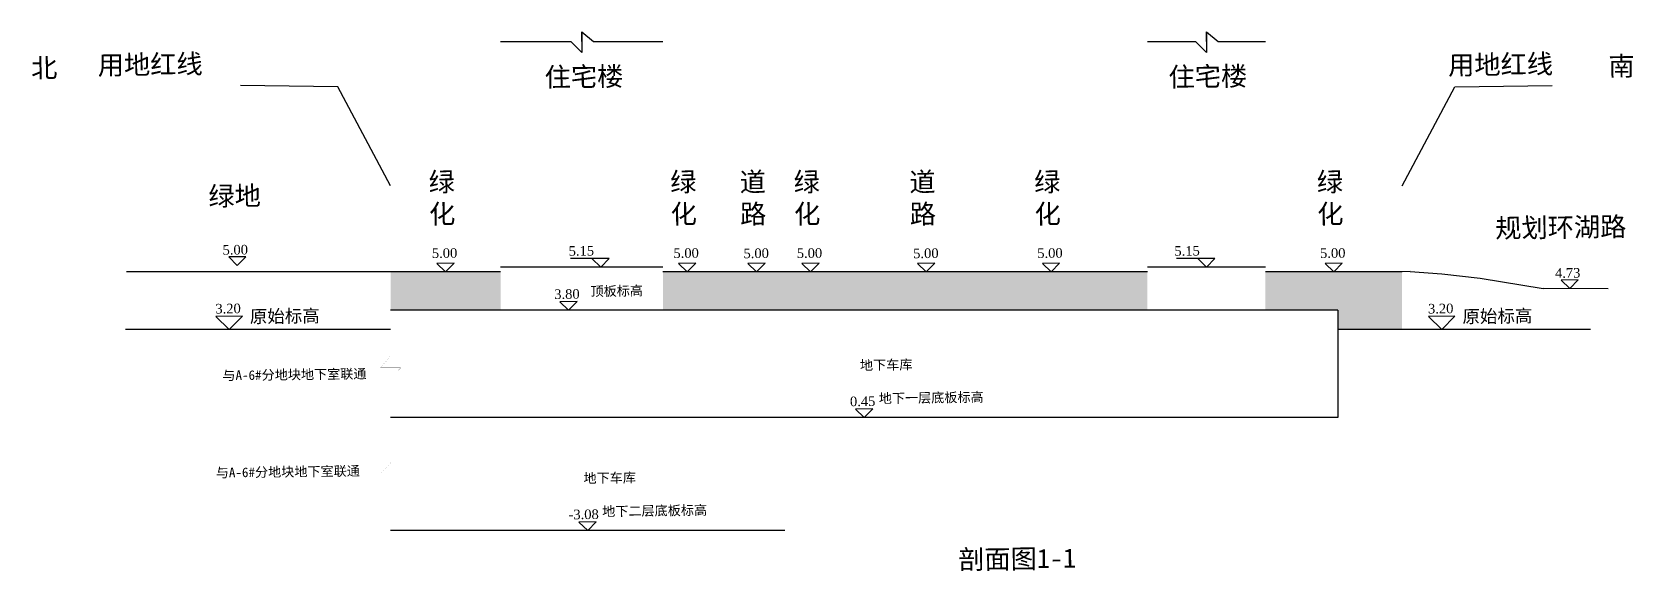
# Model space of a CAD drawing. Header units: millimetres. Extents: x 2463 to 59352, y -11079 to 11941.
# Drawn here: x 44361 to 59352, y 1042 to 6093 of the extents above; entities that cross this region are included whole.
import ezdxf

# ---------------------------------------------------------------- set-up
doc = ezdxf.new("R2010")
doc.units = ezdxf.units.MM
doc.header["$LTSCALE"] = 10
doc.layers.add('标准图框-禹川', color=7, linetype='Continuous')
doc.layers.add('水保', color=7, linetype='Continuous')
doc.styles.add('_TCH_DIM', font='SIMPLEX', dxfattribs={"bigfont": 'GBCBIG'})

msp = doc.modelspace()

# ---------------------------------------------------------------- hatches: boundary and pattern name
at = {"layer": '标准图框-禹川'}
h = msp.add_hatch(dxfattribs=at)
h.set_pattern_fill('AR-CONC', color=256)
h.set_pattern_definition([(50, (2375.28, 1809.27), (182.18467, -15.9391), [19.05, -209.55]), (355, (2375.28, 1809.27), (-35.2434, 191.05685), [15.24, -167.6406]), (100.45144, (2390.46, 1807.95), (146.94125, 175.11775), [16.19, -178.09024]), (46.1842, (2375.28, 1860.07), (271.079, -42.0423), [28.575, -314.325]), (96.63556, (2397.87, 1856.57), (237.4041, 247.4261), [24.285, -267.1356]), (351.18415, (2375.28, 1860.07), (237.4041, 247.4261), [22.86, -251.4597]), (21, (2400.68, 1847.37), (151.6144, -102.2652), [19.05, -209.55]), (326, (2400.68, 1847.37), (61.802, 184.18797), [15.24, -167.64]), (71.45144, (2413.32, 1838.85), (213.4164, 81.92277), [16.19, -178.08994]), (37.5, (2375.28, 1809.274), (3.0886, 84.55504), [0, -165.608, 0, -170.18, 0, -168.275]), (7.5, (2375.28, 1809.27), (66.81966, 100.18057), [0, -97.028, 0, -161.798, 0, -64.135]), (327.5, (2318.64, 1809.274), (135.590595, -5.72874), [0, -63.5, 0, -198.12, 0, -262.89]), (317.5, (2293.24, 1809.27), (148.12918, 25.4265), [0, -82.55, 0, -131.572, 0, -186.69])])
h.paths.add_polyline_path([(48748, 3845), (47718, 3845), (47718, 3485), (48748, 3485)])
h.paths.add_polyline_path([(54805, 3845), (50268, 3845), (50268, 3485), (54805, 3485)])
h.paths.add_polyline_path([(57190, 3845), (55910, 3845), (55910, 3485), (56588, 3485), (56588, 3305), (57190, 3305)])

# ---------------------------------------------------------------- linework, layer by layer
for points in [[(48748, 6005), (49405, 6005)], [(49619, 6005), (50268, 6005)], [(54805, 6005), (55254, 6005)], [(55468, 6005), (55910, 6005)]]:
    msp.add_lwpolyline(points, dxfattribs=at)
at = {"layer": '水保', "color": 0}
for p, q in [((46363, 3987), (46202, 3985)), ((46363, 3987), (46202, 3985)), ((46202, 3985), (46283, 3905)), ((46202, 3985), (46283, 3905)), ((46363, 3987), (46283, 3905)), ((46363, 3987), (46283, 3905)), ((48313, 3927), (48152, 3925)), ((48313, 3927), (48152, 3925)), ((48152, 3925), (48233, 3845)), ((48152, 3925), (48233, 3845)), ((48313, 3927), (48233, 3845)), ((49766, 3972), (49404, 3970)), ((49766, 3972), (49604, 3970)), ((49604, 3970), (49686, 3890)), ((49604, 3970), (49686, 3890)), ((49766, 3972), (49686, 3890)), ((50575, 3927), (50414, 3925)), ((50575, 3927), (50414, 3925)), ((50414, 3925), (50495, 3845)), ((50414, 3925), (50495, 3845)), ((50575, 3927), (50495, 3845)), ((50575, 3927), (50495, 3845)), ((51225, 3927), (51063, 3925)), ((51225, 3927), (51063, 3925)), ((51063, 3925), (51145, 3845)), ((51063, 3925), (51145, 3845)), ((51225, 3927), (51145, 3845)), ((51730, 3927), (51569, 3925)), ((51730, 3927), (51569, 3925)), ((51569, 3925), (51651, 3845)), ((51569, 3925), (51651, 3845)), ((51730, 3927), (51651, 3845)), ((51730, 3927), (51651, 3845)), ((52814, 3927), (52652, 3925)), ((52814, 3927), (52652, 3925)), ((52652, 3925), (52734, 3845)), ((52652, 3925), (52734, 3845)), ((52814, 3927), (52734, 3845)), ((53983, 3927), (53822, 3925)), ((53983, 3927), (53822, 3925)), ((53822, 3925), (53903, 3845)), ((53822, 3925), (53903, 3845)), ((53983, 3927), (53903, 3845)), ((53983, 3927), (53903, 3845)), ((55438, 3972), (55076, 3970)), ((55438, 3972), (55276, 3970)), ((55276, 3970), (55358, 3890)), ((55276, 3970), (55358, 3890)), ((55438, 3972), (55358, 3890)), ((56630, 3927), (56469, 3925)), ((56630, 3927), (56469, 3925)), ((56469, 3925), (56550, 3845)), ((56469, 3925), (56550, 3845)), ((56630, 3927), (56550, 3845)), ((56630, 3927), (56550, 3845)), ((58840, 3771), (58679, 3769)), ((58840, 3771), (58679, 3769)), ((58679, 3769), (58760, 3689)), ((58679, 3769), (58760, 3689)), ((58840, 3771), (58760, 3689)), ((58840, 3771), (58760, 3689)), ((49464, 3567), (49303, 3565)), ((49464, 3567), (49303, 3565)), ((49303, 3565), (49384, 3485)), ((49303, 3565), (49384, 3485)), ((49464, 3567), (49384, 3485)), ((52233, 2562), (52072, 2560)), ((52233, 2562), (52072, 2560)), ((52072, 2560), (52153, 2480)), ((52072, 2560), (52153, 2480)), ((52233, 2562), (52153, 2480)), ((49644, 1503), (49482, 1501)), ((49644, 1503), (49482, 1501)), ((49482, 1501), (49564, 1421)), ((49482, 1501), (49564, 1421)), ((49644, 1503), (49564, 1421))]:
    msp.add_line(p, q, dxfattribs=at)
at = {"layer": '水保', "color": 7}
for p, q in [((46330, 3429), (46082, 3427)), ((46082, 3427), (46208, 3305)), ((46330, 3429), (46208, 3305)), ((57685, 3429), (57437, 3427)), ((57437, 3427), (57563, 3305)), ((57685, 3429), (57563, 3305))]:
    msp.add_line(p, q, dxfattribs=at)
at = {"layer": '水保', "color": 18, "lineweight": -3, "true_color": 0x000000, "const_width": 0.45}
for points in [[(48748, 3485), (48748, 6005)], [(50268, 3485), (50268, 6005)], [(54805, 3485), (54805, 6005)], [(55910, 3485), (55910, 6005)]]:
    msp.add_lwpolyline(points, dxfattribs=at)
at = {"layer": '水保'}
for points in [[(49508, 5901), (49405, 6005)], [(49508, 6005), (49508, 6093), (49508, 5901)], [(49508, 6093), (49619, 6005)], [(55358, 5901), (55254, 6005)], [(55358, 6005), (55358, 6093), (55358, 5901)], [(55358, 6093), (55468, 6005)], [(57264, 3848), (57190, 3845)], [(57264, 3848), (57561, 3827), (57922, 3786), (58512, 3690)]]:
    msp.add_lwpolyline(points, dxfattribs=at)
at = {"layer": '水保', "color": 1}
for points in [[(47718, 4650), (47225, 5578), (46314, 5590)], [(57190, 4650), (57684, 5578), (58595, 5590)]]:
    msp.add_lwpolyline(points, dxfattribs=at)
at = {"layer": '水保', "color": 1, "lineweight": -3, "const_width": 0.45}
for points in [[(47718, 3485), (47718, 4650)], [(57190, 3305), (57190, 4650)]]:
    msp.add_lwpolyline(points, dxfattribs=at)
at = {"layer": '水保', "color": 18, "true_color": 0x000000}
for points in [[(47718, 3845), (45244, 3845)], [(50268, 3890), (48748, 3890)], [(55910, 3890), (54805, 3890)], [(59120, 3687), (58512, 3690)]]:
    msp.add_lwpolyline(points, dxfattribs=at)
at = {"layer": '水保', "color": 3}
for points in [[(48748, 3845), (47718, 3845)], [(54805, 3845), (50268, 3845)], [(57190, 3845), (55910, 3845)]]:
    msp.add_lwpolyline(points, dxfattribs=at)
at = {"layer": '水保', "color": 5, "lineweight": -3, "const_width": 0.45}
for points in [[(47718, 3057), (47718, 3485)], [(47623, 2946), (47718, 3057)], [(47710, 2946), (47623, 2946), (47814, 2946)], [(47814, 2946), (47718, 2851)], [(47718, 2057), (47718, 2851)], [(51409, 1421), (51409, 2480)], [(47623, 1947), (47718, 2057)], [(47710, 1947), (47623, 1947), (47814, 1947)], [(47814, 1947), (47718, 1851)], [(47718, 1421), (47718, 1851)]]:
    msp.add_lwpolyline(points, dxfattribs=at)
at = {"layer": '水保', "color": 5}
for points in [[(56588, 3485), (47718, 3485)], [(56588, 3485), (56588, 2480)], [(56588, 2480), (47718, 2480)], [(51409, 1421), (47718, 1421)]]:
    msp.add_lwpolyline(points, dxfattribs=at)
at = {"layer": '水保', "color": 6}
for points in [[(47718, 3305), (45236, 3305)], [(58953, 3305), (56588, 3305)]]:
    msp.add_lwpolyline(points, dxfattribs=at)

# ---------------------------------------------------------------- texts
at = {"layer": '水保', "color": 1, "char_height": 180, "width": 1480.49, "attachment_point": 3, "rotation": 0.7484, "style": '_TCH_DIM'}
for s, insert in [('{\\fFangSong_GB2312|b0|i0|c134|p49;北}', (44596, 5848)), ('{\\fFangSong_GB2312|b0|i0|c134|p49;用地红线}', (45957, 5885)), ('{\\fFangSong_GB2312|b0|i0|c134|p49;用地红线}', (58602, 5885)), ('{\\fFangSong_GB2312|b0|i0|c134|p49;南}', (59366, 5866))]:
    msp.add_mtext(s, dxfattribs=dict(at, insert=insert))
at = {"layer": '水保', "color": 0, "attachment_point": 3, "rotation": 0.7484, "style": '_TCH_DIM'}
for s, insert, char_height in [('{\\fFangSong_GB2312|b0|i0|c134|p49;住宅楼}', (49896, 5769), 180), ('{\\fFangSong_GB2312|b0|i0|c134|p49;住宅楼}', (55738, 5771), 180), ('{\\fFangSong_GB2312|b0|i0|c134|p49;规划环湖路}', (59289, 4361), 180), ('{\\fTimes New Roman|b0|i0|c134|p18;5.00}', (46382, 4099), 90), ('{\\fTimes New Roman|b0|i0|c134|p18;5.00}', (48342, 4068), 90), ('{\\fTimes New Roman|b0|i0|c134|p18;5.15}', (49623, 4089), 90), ('{\\fTimes New Roman|b0|i0|c134|p18;5.00}', (50604, 4068), 90), ('{\\fTimes New Roman|b0|i0|c134|p18;5.00}', (51759, 4068), 90), ('{\\fTimes New Roman|b0|i0|c134|p18;5.00}', (54011, 4068), 90), ('{\\fTimes New Roman|b0|i0|c134|p18;5.15}', (55295, 4089), 90), ('{\\fTimes New Roman|b0|i0|c134|p18;5.00}', (56659, 4068), 90), ('{\\fTimes New Roman|b0|i0|c134|p18;3.80}', (49488, 3684), 90), ('{\\fFangSong_GB2312|b0|i0|c134|p49;顶板标高}', (50081, 3715), 90), ('{\\fFangSong_GB2312|b1|i0|c134|p49;地下车库}', (52604, 3022), 90), ('{\\fFangSong_GB2312|b1|i0|c134|p49;与A-6#分地块地下室联通}', (47492, 2937), 90), ('{\\fFangSong_GB2312|b0|i0|c134|p49;地下一层底板标高}', (53271, 2718), 90), ('{\\fTimes New Roman|b0|i0|c134|p18;0.45}', (52257, 2679), 90), ('{\\fFangSong_GB2312|b1|i0|c134|p49;与A-6#分地块地下室联通}', (47430, 2026), 90), ('{\\fFangSong_GB2312|b1|i0|c134|p49;地下车库}', (50015, 1963), 90), ('{\\fFangSong_GB2312|b0|i0|c134|p49;地下二层底板标高}', (50681, 1659), 90), ('{\\fTimes New Roman|b0|i0|c134|p18;-3.08}', (49667, 1620), 90), ('{\\fFangSong_GB2312|b0|i0|c134|p49;剖面图1-1}', (54136, 1254), 180)]:
    msp.add_mtext(s, dxfattribs=dict(at, insert=insert, char_height=char_height))
for s, insert, char_height, width in [('{\\fFangSong_GB2312|b0|i0|c134|p49;绿化}', (48319, 4780), 180, 323.89), ('{\\fFangSong_GB2312|b0|i0|c134|p49;绿化}', (50581, 4780), 180, 323.89), ('{\\fFangSong_GB2312|b0|i0|c134|p49;道路}', (51231, 4780), 180, 323.89), ('{\\fFangSong_GB2312|b0|i0|c134|p49;绿化}', (51737, 4780), 180, 323.89), ('{\\fFangSong_GB2312|b0|i0|c134|p49;道路}', (52820, 4780), 180, 323.89), ('{\\fFangSong_GB2312|b0|i0|c134|p49;绿化}', (53989, 4780), 180, 323.89), ('{\\fFangSong_GB2312|b0|i0|c134|p49;绿化}', (56636, 4780), 180, 323.89), ('{\\fFangSong_GB2312|b0|i0|c134|p49;绿地}', (46502, 4650), 180, 2471.37), ('{\\fTimes New Roman|b0|i0|c134|p18;5.00}', (51260, 4066), 90, 29.96), ('{\\fTimes New Roman|b0|i0|c134|p18;5.00}', (52849, 4066), 90, 29.96), ('{\\fTimes New Roman|b0|i0|c134|p18;4.73}', (58859, 3882), 90, 222.44), ('{\\fTimes New Roman|b0|i0|c134|p18;3.20}', (46315, 3548), 90, 103.21), ('{\\fFangSong_GB2312|b0|i0|c134|p49;\\C6;原始标高}', (47054, 3495), 120, 995.87), ('{\\fTimes New Roman|b0|i0|c134|p18;3.20}', (57670, 3548), 90, 103.21), ('{\\fFangSong_GB2312|b0|i0|c134|p49;\\C6;原始标高}', (58409, 3495), 120, 995.87)]:
    msp.add_mtext(s, dxfattribs=dict(at, insert=insert, char_height=char_height, width=width))

doc.saveas('drawing.dxf')
